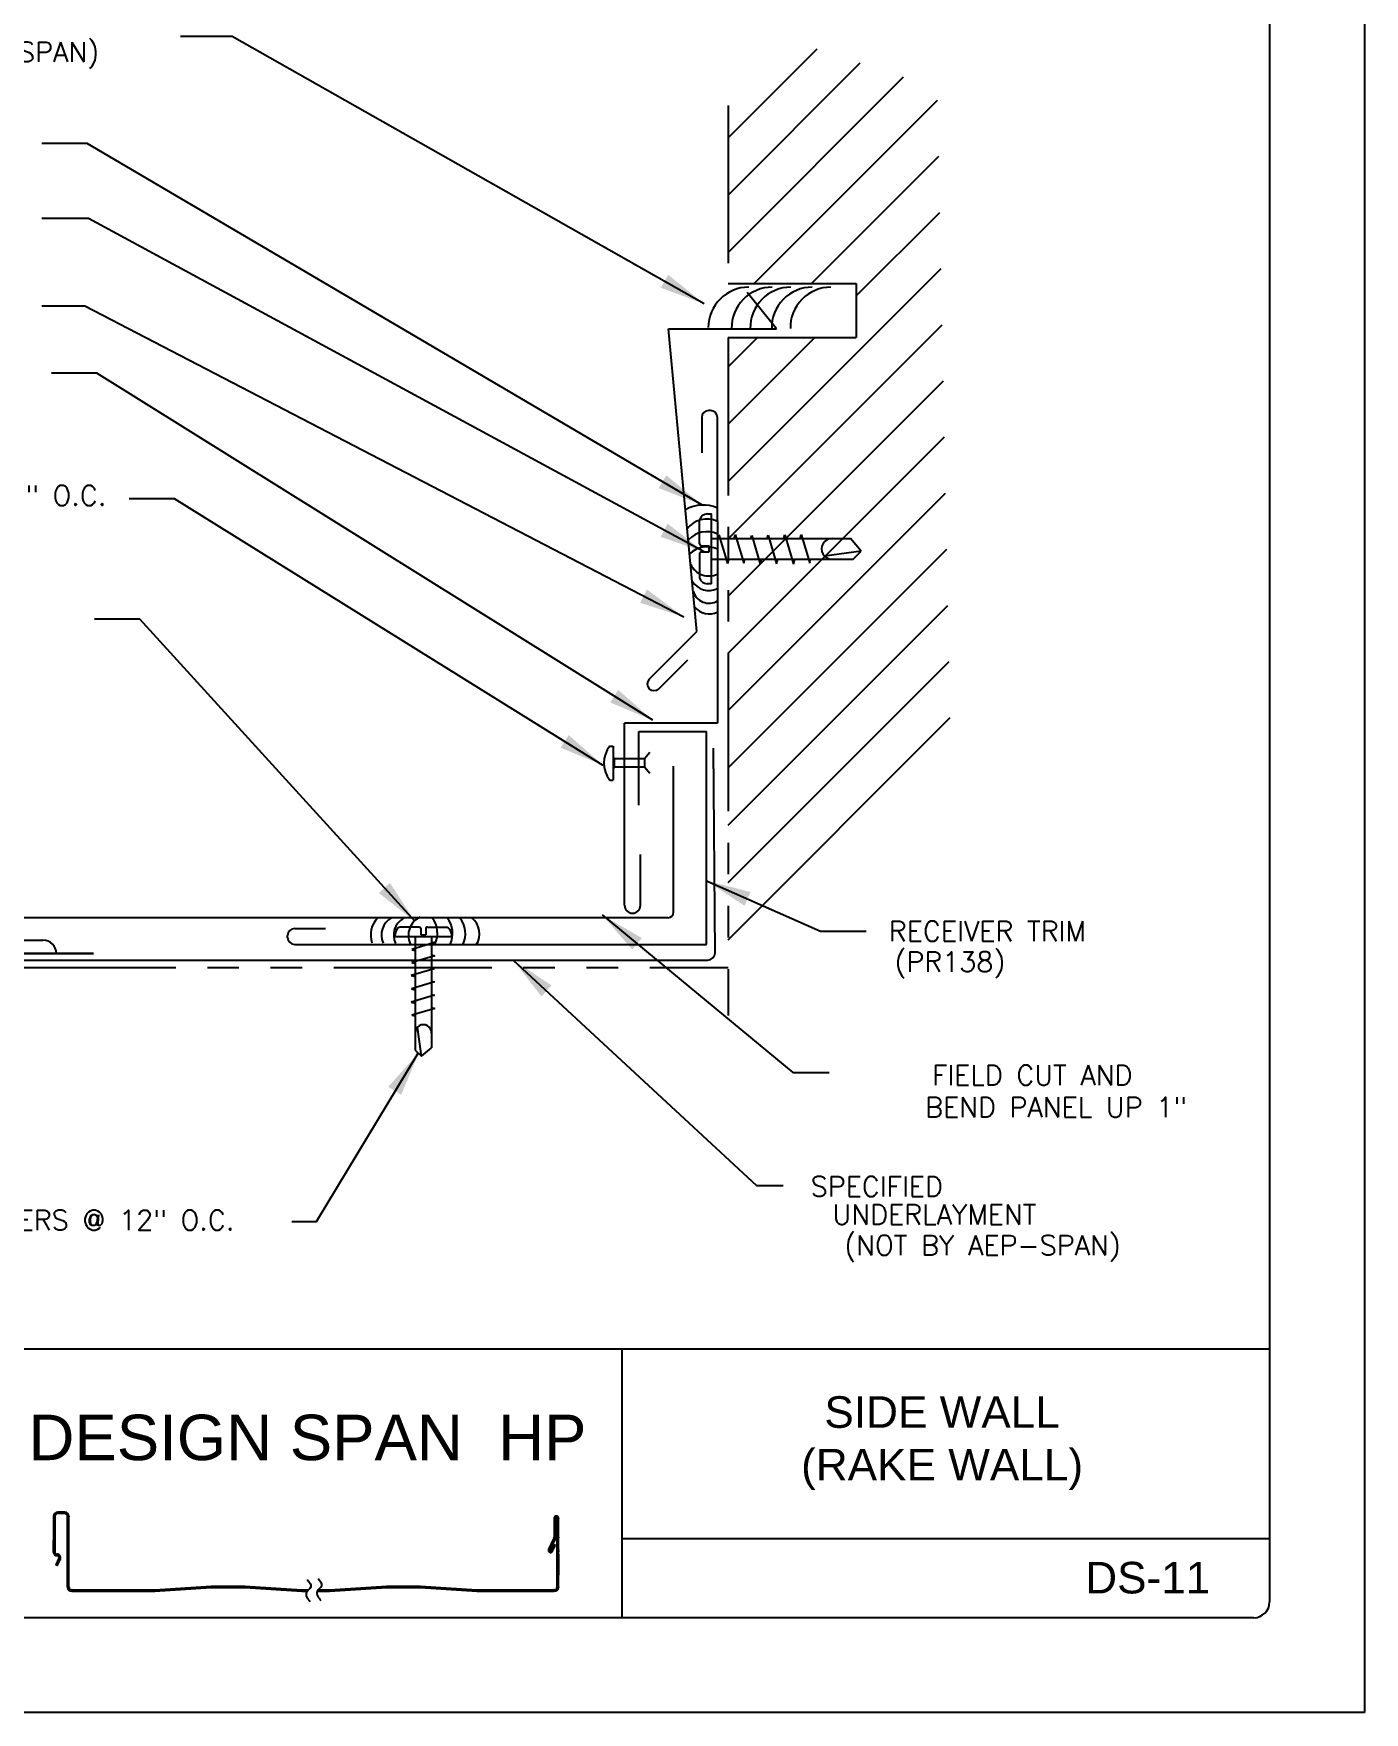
# Model space of a CAD drawing. Extents: x 100.6 to 109.1, y -26.2 to -15.2.
# Drawn here: x 103.84 to 109.1, y -26.16 to -19.51 of the extents above; entities that cross this region are included whole.
import ezdxf
from ezdxf.enums import TextEntityAlignment as Align

# ---------------------------------------------------------------- set-up
doc = ezdxf.new("R2010")
doc.units = 0
doc.header["$LTSCALE"] = 0.5
doc.header["$MEASUREMENT"] = 0
doc.linetypes.add('PHANTOM', pattern=[2.5, 1.25, -0.25, 0.25, -0.25, 0.25, -0.25])
for name, color, linetype in [('BORDER', 9, 'CONTINUOUS'), ('DIM', 4, 'CONTINUOUS'), ('DWG', 2, 'CONTINUOUS')]:
    doc.layers.add(name, color=color, linetype=linetype)
doc.styles.add('ROMAND', font='romand.shx')
doc.styles.get("Standard").update_dxf_attribs({"font": 'romans.shx'})
doc.dimstyles.get("Standard").update_dxf_attribs({"dimtxt": 0.18, "dimasz": 0.18, "dimexe": 0.18, "dimexo": 0.0625, "dimgap": 0.09, "dimtad": 0, "dimtih": 1, "dimtoh": 1, "dimdec": 4, "dimzin": 0, "dimdsep": 46, "dimtxsty": 'Standard', "dimcen": 0.09, "dimadec": 0, "dimazin": 0, "dimtfac": 1, "dimtdec": 4, "dimtofl": 0, "dimtmove": 0, "dimatfit": 3, "dimfxl": 0, "dimtolj": 1, "dimtzin": 0, "dimarcsym": 0})

msp = doc.modelspace()

# ---------------------------------------------------------------- linework, layer by layer
at = {"layer": 'BORDER'}
for p, q in [((109.1007, -15.1555), (109.1007, -26.1555)), ((108.7257, -15.593), (108.7257, -25.718)), ((108.7257, -24.718), (101.1632, -24.718)), ((106.1632, -24.718), (106.1632, -25.7805)), ((103.9144, -25.3793), (103.9144, -25.522)), ((103.9197, -25.3793), (103.9197, -25.522)), ((103.9587, -25.3628), (103.9308, -25.3628)), ((103.9587, -25.3682), (103.9308, -25.3682)), ((103.9698, -25.6595), (103.9698, -25.3793)), ((103.9752, -25.6595), (103.9752, -25.3793)), ((105.8951, -25.3864), (105.8951, -25.4613)), ((105.9004, -25.3864), (105.9004, -25.4613)), ((105.9035, -25.3834), (105.9035, -25.3834)), ((105.9065, -25.6595), (105.9065, -25.3864)), ((105.9119, -25.6595), (105.9119, -25.3864)), ((103.9144, -25.522), (103.9144, -25.4749)), ((105.894, -25.466), (105.8732, -25.5106)), ((105.8989, -25.4682), (105.8781, -25.5129)), ((105.8796, -25.5169), (105.8796, -25.5169)), ((105.8836, -25.5154), (105.8947, -25.4916)), ((105.8885, -25.5177), (105.8996, -25.4939)), ((105.8996, -25.4939), (105.8947, -25.4916)), ((108.7257, -25.468), (106.1632, -25.468)), ((103.9354, -25.5447), (103.9231, -25.5709)), ((103.928, -25.5732), (103.9231, -25.5709)), ((103.9274, -25.5292), (103.928, -25.5291)), ((103.9278, -25.5345), (103.9284, -25.5345)), ((103.9403, -25.5469), (103.928, -25.5732)), ((105.8773, -25.5218), (105.8773, -25.5218)), ((105.9119, -25.5294), (105.9119, -25.6125)), ((103.9863, -25.6705), (104.3144, -25.6705)), ((103.9863, -25.6759), (104.3144, -25.6759)), ((104.3144, -25.6705), (104.5381, -25.6555)), ((104.3144, -25.6759), (104.5381, -25.6609)), ((104.5381, -25.6555), (104.6723, -25.6555)), ((104.5381, -25.6609), (104.6723, -25.6609)), ((104.6723, -25.6555), (104.896, -25.6705)), ((104.6723, -25.6609), (104.896, -25.6759)), ((104.896, -25.6705), (104.923, -25.6705)), ((104.896, -25.6759), (104.918, -25.6759)), ((104.9576, -25.6759), (105.008, -25.6759)), ((104.9614, -25.6705), (105.008, -25.6705)), ((105.008, -25.6705), (105.2317, -25.6555)), ((105.008, -25.6759), (105.2317, -25.6609)), ((105.2317, -25.6555), (105.3659, -25.6555)), ((105.2317, -25.6609), (105.3659, -25.6609)), ((105.3659, -25.6555), (105.5896, -25.6705)), ((105.3659, -25.6609), (105.5896, -25.6759)), ((105.5896, -25.6705), (105.8954, -25.6705)), ((105.5896, -25.6759), (105.8954, -25.6759)), ((108.6632, -25.7805), (101.2257, -25.7805)), ((109.1007, -26.1555), (100.6007, -26.1555))]:
    msp.add_line(p, q, dxfattribs=at)
for centre, radius, start, end in [((103.9308, -25.3793), 0.0165, 90, 180), ((103.9308, -25.3793), 0.0111, 90, 180), ((103.9587, -25.3793), 0.0165, 0, 90), ((103.9587, -25.3793), 0.0111, 0, 90), ((105.9035, -25.3864), 0.00841, 90, 180), ((105.9035, -25.3864), 0.00304, 90, 180), ((105.9035, -25.3864), 0.00841, 0, 90), ((105.9035, -25.3864), 0.00304, 360, 90), ((105.8808, -25.5141), 0.00841, 155, 245), ((105.8808, -25.5141), 0.00841, 245, 335), ((105.8808, -25.5141), 0.00304, 155, 245), ((105.8808, -25.5141), 0.00304, 245, 335), ((105.884, -25.4613), 0.0111, 335, 0), ((105.884, -25.4613), 0.0165, 335, 0), ((103.9269, -25.522), 0.0125, 180, 274), ((103.9269, -25.522), 0.00716, 180, 274), ((103.9289, -25.5416), 0.0125, 335, 94), ((103.9289, -25.5416), 0.00716, 335, 94), ((103.9863, -25.6595), 0.0165, 180, 270), ((103.9863, -25.6595), 0.0111, 180, 270), ((105.8954, -25.6595), 0.0111, 270, 360), ((105.8954, -25.6595), 0.0165, 270, 0), ((108.6632, -25.718), 0.0625, 270, 0)]:
    msp.add_arc(centre, radius, start, end, dxfattribs=at)
for points in [[(104.9183, -25.6296), (104.932, -25.6588), (104.9145, -25.6812), (104.9289, -25.7177)], [(104.9611, -25.6249), (104.9748, -25.6541), (104.9573, -25.6765), (104.9717, -25.713)]]:
    msp.add_spline(points, degree=3, dxfattribs=at)
for p in [(103.9752, -25.3793), (105.9119, -25.3864), (105.8843, -25.4868), (105.8951, -25.4637), (105.8951, -25.4637), (105.9119, -25.4637), (105.9119, -25.5182), (105.9121, -25.5126), (103.928, -25.5732), (103.928, -25.5732), (105.9119, -25.6014), (103.9752, -25.6595), (103.9863, -25.6705), (104.8203, -25.6705), (104.8203, -25.6705), (105.8954, -25.6705), (105.9119, -25.6595)]:
    msp.add_point(p, dxfattribs=at)
at = {"layer": 'DIM', "color": 5}
for p, q in [((104.955, -24.2123), (105.3575, -23.5458)), ((104.8568, -24.2123), (104.955, -24.2123))]:
    msp.add_line(p, q, dxfattribs=at)
msp.add_solid([(105.2387, -23.6791), (105.3598, -23.5426), (105.2896, -23.711)], dxfattribs=at)
at = {"layer": 'DWG', "color": 46}
for p, q in [((106.5828, -19.9225), (106.9349, -19.5704)), ((106.5828, -20.1492), (107.1063, -19.6257)), ((106.5828, -20.3759), (107.2777, -19.681)), ((106.6866, -20.4989), (107.4121, -19.7733)), ((106.9133, -20.4989), (107.4167, -19.9955)), ((107.0905, -20.5484), (107.4212, -20.2177)), ((106.5828, -21.2828), (107.4257, -20.4399)), ((106.5828, -21.5095), (107.4303, -20.662)), ((106.5828, -21.056), (106.9262, -20.7126)), ((106.5828, -20.8293), (106.6995, -20.7126)), ((106.5828, -21.7362), (107.4348, -20.8842)), ((106.5828, -21.9629), (107.4393, -21.1064)), ((106.5828, -22.1896), (107.4439, -21.3286)), ((106.4703, -21.5294), (106.4703, -21.4349)), ((106.5012, -21.4109), (106.5169, -21.4109)), ((106.5169, -21.6879), (106.5169, -21.4109)), ((106.5196, -21.5087), (106.5169, -21.5087)), ((106.5196, -21.5087), (107.0673, -21.5087)), ((106.543, -21.5087), (106.5469, -21.4936)), ((106.5469, -21.4936), (106.5805, -21.607)), ((106.6076, -21.5087), (106.6117, -21.4929)), ((106.6117, -21.4929), (106.6454, -21.6063)), ((106.6732, -21.5087), (106.6765, -21.496)), ((106.6765, -21.496), (106.7102, -21.6095)), ((106.7378, -21.5087), (106.7414, -21.495)), ((106.7414, -21.495), (106.775, -21.6084)), ((106.8038, -21.5087), (106.8076, -21.4939)), ((106.8076, -21.4939), (106.8419, -21.6096)), ((106.8681, -21.5095), (106.8724, -21.4928)), ((106.8724, -21.4928), (106.9061, -21.6062)), ((107.1095, -21.5581), (107.0673, -21.5087)), ((106.4698, -21.5692), (106.4698, -21.6637)), ((106.4777, -21.5615), (106.5088, -21.5615)), ((106.478, -21.5373), (106.5088, -21.5373)), ((106.5088, -21.5615), (106.5088, -21.5373)), ((106.5186, -21.5902), (106.5169, -21.5902)), ((106.5186, -21.5902), (107.0782, -21.5902)), ((106.5818, -21.607), (106.5862, -21.5902)), ((106.5828, -22.4163), (107.4484, -21.5508)), ((106.6454, -21.6063), (106.6496, -21.5902)), ((106.7102, -21.6095), (106.7152, -21.5902)), ((106.775, -21.6084), (106.7798, -21.5902)), ((106.8419, -21.6096), (106.847, -21.5902)), ((106.9061, -21.6062), (106.9084, -21.5906)), ((107.1095, -21.5581), (106.9644, -21.578)), ((107.0782, -21.5902), (107.1095, -21.5581)), ((106.5169, -21.6879), (106.5007, -21.6877)), ((106.5828, -22.6431), (107.4529, -21.773)), ((106.5828, -22.8698), (107.4575, -21.9951)), ((106.5828, -23.0965), (107.462, -22.2173)), ((106.1155, -22.33), (106.129, -22.33)), ((106.129, -22.33), (106.129, -22.4652)), ((106.1337, -22.3783), (106.1291, -22.3783)), ((106.1337, -22.4163), (106.1337, -22.3783)), ((106.2523, -22.3811), (106.1337, -22.3811)), ((106.2741, -22.3559), (106.2523, -22.3811)), ((106.2523, -22.3811), (106.2523, -22.4131)), ((106.5315, -23.1486), (106.5249, -22.3384)), ((106.1291, -22.4163), (106.1337, -22.4163)), ((106.2523, -22.4131), (106.1337, -22.4131)), ((106.2741, -22.4383), (106.2523, -22.4131)), ((106.1155, -22.4652), (106.129, -22.4652)), ((105.3615, -23.0466), (105.2859, -23.0466)), ((105.3677, -23.0529), (105.3677, -23.0778)), ((105.387, -23.0531), (105.387, -23.0778)), ((105.3933, -23.047), (105.469, -23.047)), ((105.2665, -23.0842), (105.2667, -23.0713)), ((105.2665, -23.0842), (105.4882, -23.0842)), ((105.422, -23.1082), (105.3312, -23.1351)), ((105.3447, -23.0856), (105.3447, -23.0842)), ((105.3447, -23.0856), (105.3447, -23.5333)), ((105.3677, -23.0778), (105.387, -23.0778)), ((105.4099, -23.0863), (105.4099, -23.0842)), ((105.4099, -23.0863), (105.4099, -23.5245)), ((105.4099, -23.1051), (105.422, -23.1082)), ((105.4882, -23.0717), (105.4882, -23.0842)), ((102.5284, -23.1771), (106.503, -23.1771)), ((105.3312, -23.1361), (105.3447, -23.1397)), ((105.4225, -23.1601), (105.3318, -23.187)), ((105.3318, -23.187), (105.3447, -23.1903)), ((105.4099, -23.1568), (105.4225, -23.1601)), ((105.42, -23.2119), (105.3293, -23.2388)), ((105.3293, -23.2388), (105.3447, -23.2429)), ((105.4099, -23.2093), (105.42, -23.2119)), ((105.4217, -23.3168), (105.3292, -23.3442)), ((105.4209, -23.2638), (105.3301, -23.2907)), ((105.3301, -23.2907), (105.3447, -23.2945)), ((105.4099, -23.2609), (105.4209, -23.2638)), ((105.4099, -23.3137), (105.4217, -23.3168)), ((105.3292, -23.3442), (105.3447, -23.3483)), ((105.4226, -23.3686), (105.3318, -23.3956)), ((105.4092, -23.3652), (105.4226, -23.3686)), ((105.3318, -23.3956), (105.3444, -23.3974)), ((105.3704, -23.5583), (105.3545, -23.4422)), ((105.3704, -23.5583), (105.4099, -23.5245)), ((105.3447, -23.5333), (105.3704, -23.5583))]:
    msp.add_line(p, q, dxfattribs=at)
at = {"layer": 'DWG', "linetype": 'PHANTOM'}
for p, q in [((106.5828, -19.7939), (106.5828, -20.4989)), ((106.5828, -20.4989), (107.0905, -20.4989)), ((107.0905, -20.4989), (107.0905, -20.7126)), ((106.5828, -20.7126), (107.0905, -20.7126)), ((106.5828, -20.7126), (106.5828, -23.3967)), ((102.5229, -23.2073), (106.5828, -23.2073))]:
    msp.add_line(p, q, dxfattribs=at)
at = {"layer": 'DWG'}
for p, q in [((106.7752, -20.6778), (106.659, -20.5344)), ((106.4599, -21.8761), (106.3477, -20.6778)), ((106.3477, -20.6778), (106.7752, -20.6778)), ((106.4786, -21.0298), (106.4786, -21.1693)), ((106.5134, -21.002), (106.5064, -21.002)), ((106.5412, -21.439), (106.5412, -21.0298)), ((106.5412, -21.439), (106.5412, -22.239)), ((106.2709, -22.0651), (106.4599, -21.8761)), ((106.4221, -21.9895), (106.3087, -22.1029)), ((106.1735, -22.9603), (106.1735, -22.239)), ((106.5412, -22.239), (106.1735, -22.239)), ((106.2305, -22.2723), (106.4978, -22.2723)), ((106.2305, -22.5634), (106.2305, -22.2723)), ((106.4978, -23.1151), (106.4978, -22.2723)), ((106.3669, -22.9879), (106.3669, -22.4102)), ((106.2364, -22.9603), (106.2364, -22.7592)), ((104.4732, -23.0096), (103.5365, -23.0096)), ((106.3452, -23.0096), (104.4732, -23.0096)), ((104.8683, -23.0525), (104.9905, -23.0525)), ((103.6053, -23.0985), (103.8725, -23.0985)), ((104.8405, -23.0873), (104.8405, -23.0803)), ((104.8683, -23.1151), (106.4978, -23.1151)), ((104.8683, -23.1151), (104.8683, -23.1151)), ((103.4713, -23.1513), (104.0719, -23.1513)), ((104.0719, -23.1513), (103.4713, -23.1513))]:
    msp.add_line(p, q, dxfattribs=at)
at = {"layer": 'DWG', "color": 46}
for centre, radius, start, end in [((106.6649, -20.6738), 0.1603, 90, 180), ((106.7572, -20.6738), 0.1603, 90, 181.3967), ((106.831, -20.6738), 0.1603, 90, 181.3967), ((106.9159, -20.6738), 0.1603, 90, 181.3967), ((106.9898, -20.6738), 0.1603, 90, 181.3967), ((106.4852, -21.518), 0.1417, 66.75342, 119.79966), ((106.4994, -21.5318), 0.1003, 65.38787, 142.63432), ((106.5017, -21.4433), 0.0324, 90.73966, 164.96659), ((106.4994, -21.582), 0.1003, 65.38787, 137.05466), ((106.4781, -21.5295), 0.00778, 179.26034, 269.26034), ((106.9936, -21.5494), 0.0408, 87.72711, 270.9251), ((106.4994, -21.6423), 0.1003, 65.38787, 132.88901), ((106.4776, -21.5693), 0.00778, 89.26034, 179.26034), ((106.5069, -21.5775), 0.0793, 205.13751, 295.63193), ((106.5011, -21.6553), 0.0324, 195.03341, 269.26034), ((106.5071, -21.6389), 0.0761, 210.02456, 296.58107), ((106.508, -21.6991), 0.0655, 195.67888, 300.45734), ((106.51, -21.7296), 0.0772, 219.85815, 293.77238), ((106.1995, -22.3976), 0.1079, 141.18808, 218.81192), ((105.2667, -23.0782), 0.0977, 135.44916, 198.68479), ((105.2887, -23.0775), 0.0772, 118.37218, 205.13385), ((105.3361, -23.0786), 0.0761, 118.91092, 205.46744), ((105.2926, -23.0716), 0.0259, 105.03341, 179.26034), ((105.3975, -23.0795), 0.0793, 114.02387, 204.51829), ((105.3614, -23.0528), 0.00622, 359.26034, 89.26034), ((105.3932, -23.0532), 0.00622, 89.26034, 179.26034), ((105.3329, -23.0708), 0.1003, 334.27423, 37.53604), ((105.4622, -23.072), 0.0259, 0.73966, 74.96659), ((105.3931, -23.0719), 0.1003, 334.27423, 38.38431), ((105.4433, -23.0729), 0.1003, 334.27423, 39.09887), ((105.519, -23.0734), 0.0806, 326.88376, 52.33466), ((106.503, -23.1486), 0.0285, 270, 0), ((105.3773, -23.4656), 0.0326, 357.72711, 180.9251)]:
    msp.add_arc(centre, radius, start, end, dxfattribs=at)
at = {"layer": 'DWG'}
for centre, radius, start, end in [((106.5064, -21.0298), 0.0278, 90, 180), ((106.5134, -21.0298), 0.0278, 360, 90), ((106.2898, -22.084), 0.0267, 135, 315), ((106.2049, -22.9603), 0.0314, 180, 0), ((106.3452, -22.9879), 0.0217, 270, 0), ((104.8683, -23.0803), 0.0278, 90, 180), ((103.8725, -23.1513), 0.0528, 360, 90), ((104.8683, -23.0873), 0.0278, 180, 270)]:
    msp.add_arc(centre, radius, start, end, dxfattribs=at)

# ---------------------------------------------------------------- texts
at = {"layer": 'BORDER', "attachment_point": 5, "style": 'ROMAND'}
for s, insert, char_height, width in [('\\pt1.375;{\\fArial|b0|i0|c0|p34;SIDE WALL\\P(RAKE WALL)}', (107.4299, -25.0894), 0.125, 2.501468), ('\\pt1.98;{\\fArial|b0|i0|c0|p34;DESIGN SPAN  HP }', (104.9189, -25.0682), 0.18, 2.501468), ('\\pt1.375;{\\fArial|b0|i0|c0|p34;DS-11}', (108.2436, -25.6229), 0.125, 0.609551)]:
    msp.add_mtext(s, dxfattribs=dict(at, insert=insert, char_height=char_height, width=width))
at = {"layer": 'DIM'}
msp.add_text('(NOT BY AEP-SPAN)', height=0.07875, dxfattribs=at).set_placement((104.0942, -19.6219), align=Align.RIGHT)
for s, p in [('FIELD CUT AND  ', (108.2908, -23.6328)), ('BEND PANEL UP 1"', (108.3985, -23.7597)), ('UNDERLAYMENT', (107.8029, -24.1848)), ('(NOT BY AEP-SPAN)', (108.1363, -24.3063))]:
    msp.add_text(s, height=0.07875, dxfattribs=at).set_placement(p, align=Align.MIDDLE_RIGHT)
msp.add_text('SPECIFIED', height=0.07875, dxfattribs=at).set_placement((106.9098, -24.1129))
at = {"layer": 'DIM', "char_height": 0.07875}
for s, insert, attachment_point in [('1/8" RIVETS @ 12" O.C.', (104.123, -21.3517), 6), ('RECEIVER TRIM', (107.219, -23.0628), 4), ('(PR138)', (107.6799, -23.197), 6), ('FASTENERS @ 12" O.C.', (103.3907, -24.2066), 4)]:
    msp.add_mtext(s, dxfattribs=dict(at, insert=insert, attachment_point=attachment_point))

# ---------------------------------------------------------------- leaders
at = {"layer": 'DIM', "color": 5}
for points in [[(106.4882, -20.579), (104.6216, -19.5208), (104.4159, -19.5208)], [(106.4786, -21.3748), (104.0471, -19.9447), (103.8685, -19.9447)], [(106.4882, -21.5615), (104.052, -20.2413), (103.8685, -20.2413)], [(106.4084, -21.8194), (104.0381, -20.5882), (103.8685, -20.5882)], [(106.2854, -22.2281), (104.0856, -20.8535), (103.9056, -20.8535)], [(106.0894, -22.4066), (104.393, -21.3517), (104.213, -21.3517)], [(105.3445, -23.0249), (104.256, -21.8276), (104.076, -21.8276)], [(106.4953, -22.8623), (106.949, -23.0628), (107.129, -23.0628)], [(106.0845, -22.9983), (106.8397, -23.6229), (106.983, -23.6229)], [(105.7328, -23.177), (106.695, -24.0701), (106.801, -24.0701)]]:
    msp.add_leader(points, dimstyle='Standard', dxfattribs=at)

doc.saveas('drawing.dxf')
